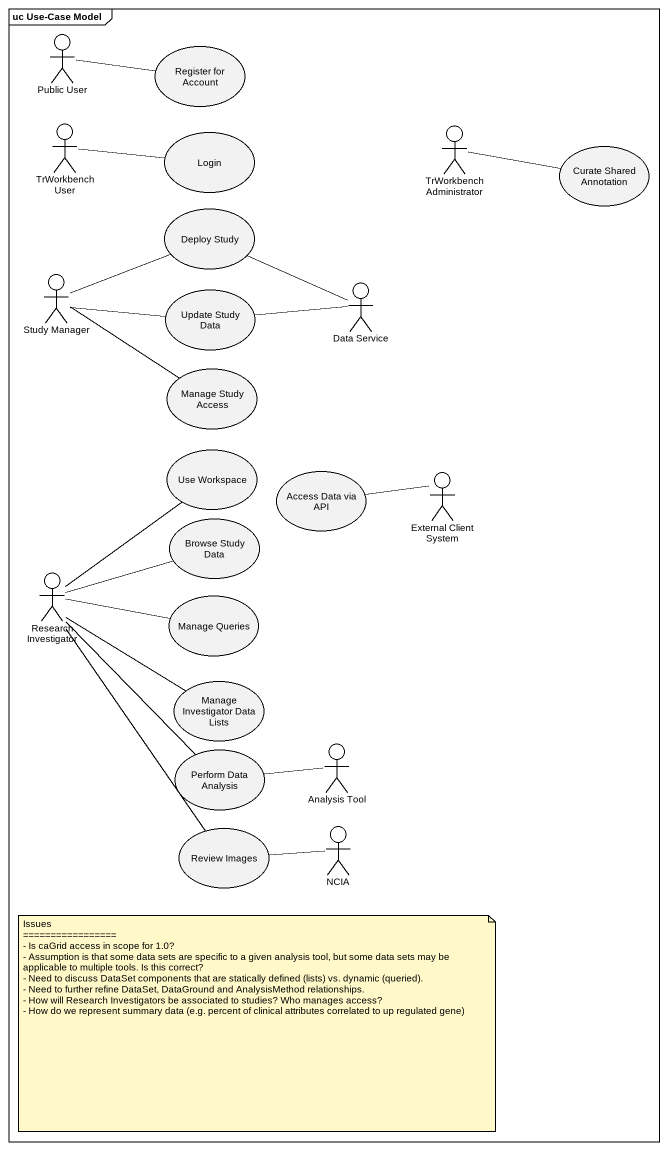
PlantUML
@startuml
mainframe uc Use-Case Model
actor "Public User" as Public_User
usecase "Register for Account" as Register_for_Account
actor "TrWorkbench User" as TrWorkbench_User
usecase Login
actor "TrWorkbench Administrator" as TrWorkbench_Administrator
usecase "Curate Shared Annotation" as Curate_Shared_Annotation
usecase "Deploy Study" as Deploy_Study
actor "Study Manager" as Study_Manager
usecase "Update Study Data" as Update_Study_Data
actor "Data Service" as Data_Service
usecase "Manage Study Access" as Manage_Study_Access
usecase "Use Workspace" as Use_Workspace
usecase "Access Data via API" as Access_Data_via_API
actor "External Client System" as External_Client_System
usecase "Browse Study Data" as Browse_Study_Data
actor "Research Investigator" as Research_Investigator
usecase "Manage Queries" as Manage_Queries
usecase "Manage Investigator Data Lists" as Manage_Investigator_Data
usecase "Perform Data Analysis" as Perform_Data_Analysis
actor "Analysis Tool" as Analysis_Tool
usecase "Review Images" as Review_Images
actor NCIA
Public_User -right- Register_for_Account
TrWorkbench_User -right- Login
TrWorkbench_Administrator -right- Curate_Shared_Annotation
Study_Manager -right- Deploy_Study
Study_Manager -right- Update_Study_Data
Study_Manager -right- Manage_Study_Access
Data_Service -left- Deploy_Study
Data_Service -left- Update_Study_Data
External_Client_System -left- Access_Data_via_API
Research_Investigator -up- Use_Workspace
Research_Investigator -right- Browse_Study_Data
Research_Investigator -right- Manage_Queries
Research_Investigator -right- Manage_Investigator_Data
Research_Investigator -- Perform_Data_Analysis
Research_Investigator -- Review_Images
Analysis_Tool -left- Perform_Data_Analysis
NCIA -left- Review_Images
note as N1
  Issues
  ~=================
  - Is caGrid access in scope for 1.0?
  - Assumption is that some data sets are specific to a given analysis tool, but some data sets may be applicable to multiple tools. Is this correct?
  - Need to discuss DataSet components that are statically defined (lists) vs. dynamic (queried).
  - Need to further refine DataSet, DataGround and AnalysisMethod relationships.
  - How will Research Investigators be associated to studies? Who manages access?
  - How do we represent summary data (e.g. percent of clinical attributes correlated to up regulated gene)
end note
@enduml
